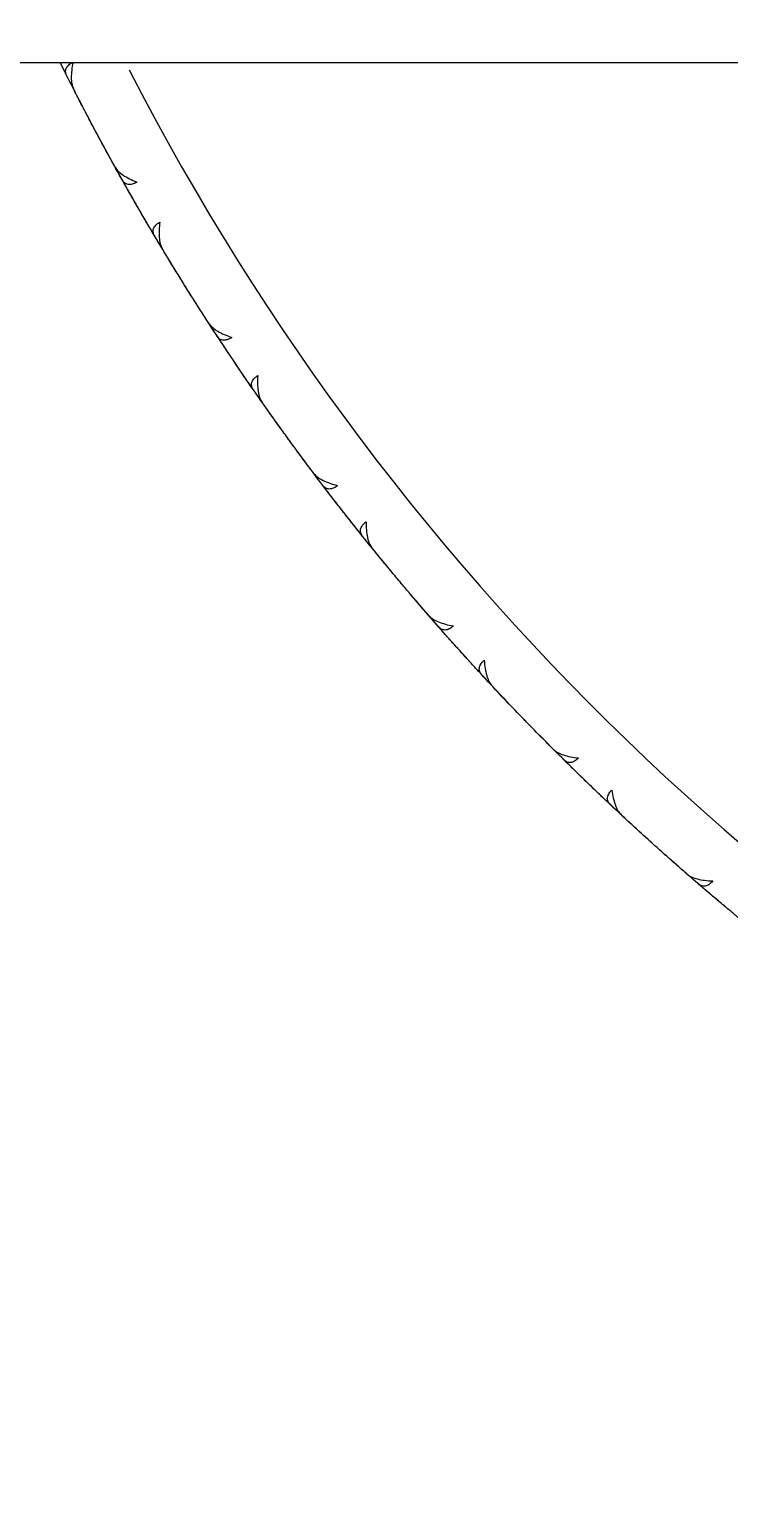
# Model space of a CAD drawing. Extents: x 1661 to 2451, y 0 to 579.
# Drawn here: x 2146.73 to 2152.74, y 502.33 to 514.96 of the extents above; entities that cross this region are included whole.
import ezdxf

# ---------------------------------------------------------------- set-up
doc = ezdxf.new("R2010")
doc.units = 0
doc.header["$LTSCALE"] = 10
doc.header["$MEASUREMENT"] = 0
doc.header["$PDMODE"] = 3
doc.header["$PDSIZE"] = -10
doc.layers.get('0').update_dxf_attribs({"linetype": 'CONTINUOUS'})
doc.layers.get('DEFPOINTS').update_dxf_attribs({"linetype": 'CONTINUOUS'})
doc.layers.add('1', color=7, linetype='CONTINUOUS')
doc.layers.add('2', color=7, linetype='CONTINUOUS', true_color=0xffffff)
doc.styles.add('Daelim Dimension', font='')
doc.styles.get('Daelim Dimension').set_extended_font_data('나눔고딕')
doc.dimstyles.new('DEFAULT', dxfattribs={"dimscale": 2, "dimtxt": 2, "dimasz": 2, "dimexe": 0, "dimexo": 2, "dimgap": 1, "dimtad": 1, "dimdec": 0, "dimzin": 9, "dimdsep": 46, "dimtxsty": 'Daelim Dimension', "dimcen": 0.5, "dimclrd": 5, "dimclre": 5, "dimclrt": 256, "dimadec": 1, "dimazin": 0, "dimtfac": 1, "dimtdec": 0, "dimtix": 1, "dimtmove": 0, "dimatfit": 3, "dimfxl": 1, "dimtolj": 1, "dimtzin": 1, "dimlwd": 9, "dimlwe": 9, "dimarcsym": 0})

# ---------------------------------------------------------------- blocks, each defined once
blk = doc.blocks.new('*D14')
at = {"color": 5, "lineweight": 9, "ltscale": 0.5, "transparency": 16777216}
for p, q in [((2017.276, 520.671), (2017.276, 490.276)), ((2189.649, 520.674), (2189.649, 490.276)), ((2021.276, 492.276), (2185.649, 492.276))]:
    blk.add_line(p, q, dxfattribs=at)
at = {"color": 5, "ltscale": 0.5, "transparency": 16777216}
for points in [[(2021.276, 492.943), (2021.276, 491.609), (2017.276, 492.276)], [(2185.649, 492.943), (2185.649, 491.609), (2189.649, 492.276)]]:
    blk.add_solid(points, dxfattribs=at)
at = {"layer": 'DEFPOINTS', "color": 0, "ltscale": 0.5, "transparency": 16777216}
for p in [(2017.276, 524.671), (2189.649, 524.674), (2189.649, 492.276)]:
    blk.add_point(p, dxfattribs=at)
at = {"color": 7, "ltscale": 0.5, "transparency": 16777216, "insert": (2103.463, 499.67), "char_height": 10, "attachment_point": 5, "style": 'Daelim Dimension'}
blk.add_mtext('\\A1;172', dxfattribs=at)

msp = doc.modelspace()

# ---------------------------------------------------------------- linework, layer by layer
at = {"layer": '1', "color": 7, "linetype": 'Continuous', "lineweight": 13}
msp.add_arc((2167.149, 524.674), 22, 207.2194, 0, dxfattribs=at)
at = {"layer": '1', "color": 7, "linetype": 'Continuous', "lineweight": 18}
for points, degree in [([(2029.472, 514.672), (2153.276, 514.673)], 1), ([(2147.082, 514.497), (2147.053, 514.555), (2147.023, 514.614), (2146.994, 514.673)], 3), ([(2147.253, 514.167), (2147.219, 514.232), (2147.15, 514.364), (2147.083, 514.496), (2147.049, 514.562)], 3), ([(2147.187, 514.294), (2147.18, 514.306), (2147.174, 514.319), (2147.167, 514.331)], 3), ([(2147.283, 514.11), (2147.273, 514.129), (2147.263, 514.148), (2147.253, 514.167)], 3), ([(2147.313, 514.054), (2147.303, 514.073), (2147.293, 514.092), (2147.283, 514.11)], 3), ([(2147.527, 513.664), (2147.491, 513.729), (2147.419, 513.858), (2147.348, 513.989), (2147.313, 514.054)], 3), ([(2147.392, 513.909), (2147.388, 513.915), (2147.385, 513.921), (2147.381, 513.928)], 3), ([(2147.632, 513.479), (2147.576, 513.577), (2147.521, 513.675), (2147.466, 513.774)], 3), ([(2147.664, 513.424), (2147.653, 513.442), (2147.643, 513.46), (2147.632, 513.479)], 3), ([(2147.696, 513.369), (2147.685, 513.387), (2147.675, 513.405), (2147.664, 513.424)], 3), ([(2147.841, 513.122), (2147.792, 513.204), (2147.744, 513.286), (2147.696, 513.368)], 3), ([(2148.035, 512.804), (2147.996, 512.868), (2147.918, 512.994), (2147.841, 513.121), (2147.804, 513.185)], 3), ([(2147.959, 512.927), (2147.952, 512.939), (2147.945, 512.951), (2147.937, 512.963)], 3), ([(2148.068, 512.75), (2148.057, 512.768), (2148.046, 512.786), (2148.035, 512.804)], 3), ([(2148.102, 512.697), (2148.091, 512.714), (2148.08, 512.732), (2148.068, 512.75)], 3), ([(2148.343, 512.322), (2148.302, 512.384), (2148.221, 512.508), (2148.142, 512.634), (2148.102, 512.696)], 3), ([(2148.191, 512.557), (2148.187, 512.563), (2148.183, 512.569), (2148.179, 512.575)], 3), ([(2148.461, 512.145), (2148.398, 512.238), (2148.336, 512.333), (2148.274, 512.427)], 3), ([(2148.496, 512.092), (2148.484, 512.109), (2148.473, 512.127), (2148.461, 512.144)], 3), ([(2148.532, 512.039), (2148.52, 512.057), (2148.508, 512.074), (2148.496, 512.092)], 3), ([(2148.694, 511.803), (2148.639, 511.881), (2148.585, 511.96), (2148.532, 512.039)], 3), ([(2148.909, 511.5), (2148.866, 511.56), (2148.779, 511.681), (2148.694, 511.802), (2148.652, 511.863)], 3), ([(2148.825, 511.617), (2148.817, 511.628), (2148.809, 511.64), (2148.801, 511.651)], 3), ([(2148.947, 511.448), (2148.934, 511.465), (2148.922, 511.483), (2148.909, 511.5)], 3), ([(2148.984, 511.397), (2148.972, 511.414), (2148.959, 511.431), (2148.947, 511.448)], 3), ([(2149.25, 511.04), (2149.205, 511.099), (2149.116, 511.218), (2149.028, 511.337), (2148.984, 511.397)], 3), ([(2149.082, 511.264), (2149.078, 511.269), (2149.074, 511.275), (2149.069, 511.281)], 3), ([(2149.38, 510.871), (2149.311, 510.961), (2149.242, 511.05), (2149.174, 511.14)], 3), ([(2149.419, 510.821), (2149.406, 510.838), (2149.393, 510.855), (2149.38, 510.871)], 3), ([(2149.458, 510.771), (2149.445, 510.788), (2149.432, 510.804), (2149.419, 510.821)], 3), ([(2149.637, 510.547), (2149.577, 510.621), (2149.517, 510.696), (2149.459, 510.771)], 3), ([(2149.873, 510.26), (2149.825, 510.317), (2149.731, 510.431), (2149.637, 510.546), (2149.591, 510.604)], 3), ([(2149.781, 510.37), (2149.772, 510.381), (2149.763, 510.392), (2149.754, 510.403)], 3), ([(2149.913, 510.211), (2149.9, 510.227), (2149.886, 510.243), (2149.873, 510.259)], 3), ([(2149.954, 510.162), (2149.941, 510.178), (2149.927, 510.195), (2149.913, 510.211)], 3), ([(2150.245, 509.825), (2150.196, 509.88), (2150.099, 509.992), (2150.002, 510.105), (2149.955, 510.162)], 3), ([(2150.062, 510.036), (2150.057, 510.042), (2150.052, 510.047), (2150.048, 510.053)], 3), ([(2150.386, 509.665), (2150.311, 509.75), (2150.236, 509.834), (2150.162, 509.919)], 3), ([(2150.429, 509.618), (2150.415, 509.634), (2150.4, 509.65), (2150.386, 509.665)], 3), ([(2150.471, 509.571), (2150.457, 509.587), (2150.443, 509.602), (2150.429, 509.618)], 3), ([(2150.665, 509.36), (2150.6, 509.43), (2150.535, 509.5), (2150.471, 509.571)], 3), ([(2150.92, 509.09), (2150.869, 509.143), (2150.766, 509.251), (2150.665, 509.359), (2150.615, 509.414)], 3), ([(2150.821, 509.194), (2150.811, 509.204), (2150.802, 509.214), (2150.792, 509.224)], 3), ([(2150.964, 509.044), (2150.95, 509.059), (2150.935, 509.074), (2150.92, 509.089)], 3), ([(2151.009, 508.998), (2150.994, 509.013), (2150.979, 509.028), (2150.964, 509.044)], 3), ([(2151.322, 508.682), (2151.269, 508.734), (2151.164, 508.839), (2151.06, 508.945), (2151.009, 508.998)], 3), ([(2151.124, 508.88), (2151.119, 508.885), (2151.114, 508.89), (2151.109, 508.895)], 3), ([(2151.474, 508.533), (2151.393, 508.611), (2151.313, 508.691), (2151.233, 508.77)], 3), ([(2151.52, 508.488), (2151.504, 508.503), (2151.489, 508.518), (2151.474, 508.533)], 3), ([(2151.565, 508.444), (2151.55, 508.459), (2151.535, 508.474), (2151.52, 508.488)], 3), ([(2151.773, 508.247), (2151.704, 508.312), (2151.634, 508.378), (2151.566, 508.444)], 3), ([(2152.047, 507.995), (2151.992, 508.045), (2151.882, 508.145), (2151.774, 508.247), (2151.72, 508.298)], 3), ([(2151.941, 508.092), (2151.93, 508.102), (2151.92, 508.111), (2151.91, 508.121)], 3), ([(2152.094, 507.953), (2152.078, 507.967), (2152.063, 507.981), (2152.047, 507.995)], 3), ([(2152.141, 507.91), (2152.126, 507.924), (2152.11, 507.939), (2152.094, 507.953)], 3), ([(2152.476, 507.617), (2152.42, 507.665), (2152.308, 507.762), (2152.197, 507.861), (2152.141, 507.91)], 3), ([(2152.265, 507.8), (2152.26, 507.805), (2152.254, 507.81), (2152.249, 507.815)], 3), ([(2152.638, 507.479), (2152.552, 507.551), (2152.466, 507.625), (2152.381, 507.699)], 3), ([(2152.687, 507.438), (2152.671, 507.451), (2152.654, 507.465), (2152.638, 507.478)], 3), ([(2152.736, 507.397), (2152.719, 507.41), (2152.703, 507.424), (2152.687, 507.438)], 3)]:
    msp.add_open_spline(points, degree=degree, dxfattribs=at)
for points, weights in [([(2147.049, 514.562), (2147.022, 514.618), (2146.994, 514.673)], [1, 0.999983154755, 0.999973828263]), ([(2147.465, 513.775), (2147.28, 514.109), (2147.107, 514.449)], [1, 0.999856305361, 1]), ([(2147.804, 513.185), (2147.662, 513.423), (2147.527, 513.664)], [1, 0.9999245188, 1]), ([(2148.273, 512.429), (2148.066, 512.749), (2147.869, 513.076)], [1, 0.999856305361, 1]), ([(2148.652, 511.863), (2148.495, 512.091), (2148.343, 512.322)], [1, 0.9999245188, 1]), ([(2149.173, 511.142), (2148.944, 511.446), (2148.725, 511.759)], [1, 0.999856305361, 1]), ([(2149.591, 510.604), (2149.418, 510.82), (2149.25, 511.04)], [1, 0.9999245188, 1]), ([(2150.161, 509.921), (2149.911, 510.209), (2149.671, 510.505)], [1, 0.999856305361, 1]), ([(2150.615, 509.414), (2150.427, 509.617), (2150.245, 509.825)], [1, 0.999924518799, 1]), ([(2151.232, 508.772), (2150.962, 509.041), (2150.702, 509.32)], [1, 0.999856305361, 1]), ([(2151.72, 508.298), (2151.518, 508.487), (2151.322, 508.682)], [1, 0.9999245188, 1]), ([(2152.38, 507.7), (2152.092, 507.95), (2151.813, 508.21)], [1, 0.999856305361, 1]), ([(2152.9, 507.261), (2152.686, 507.436), (2152.476, 507.617)], [1, 0.9999245188, 1])]:
    msp.add_rational_spline(points, weights, degree=2, dxfattribs=at)
for points, knots in [([(2147.049, 514.562), (2147.044, 514.573), (2147.041, 514.584), (2147.04, 514.599), (2147.04, 514.604), (2147.042, 514.614), (2147.043, 514.619), (2147.05, 514.634), (2147.057, 514.643), (2147.072, 514.656), (2147.077, 514.661), (2147.09, 514.669), (2147.097, 514.673), (2147.104, 514.676)], [0, 0, 0, 0, 0.25, 0.25, 0.375, 0.375, 0.5, 0.5, 0.75, 0.75, 0.875, 0.875, 1, 1, 1, 1]), ([(2147.104, 514.676), (2147.099, 514.652), (2147.095, 514.629), (2147.09, 514.585), (2147.089, 514.565), (2147.089, 514.536), (2147.089, 514.526), (2147.091, 514.508), (2147.092, 514.5), (2147.096, 514.475), (2147.101, 514.461), (2147.107, 514.449)], [0, 0, 0, 0, 0.25, 0.25, 0.5, 0.5, 0.625, 0.625, 0.75, 0.75, 1, 1, 1, 1]), ([(2147.465, 513.775), (2147.472, 513.763), (2147.481, 513.752), (2147.504, 513.729), (2147.518, 513.717), (2147.551, 513.695), (2147.569, 513.685), (2147.608, 513.665), (2147.629, 513.655), (2147.652, 513.646)], [0, 0, 0, 0, 0.25, 0.25, 0.5, 0.5, 0.75, 0.75, 1, 1, 1, 1]), ([(2147.652, 513.646), (2147.638, 513.637), (2147.624, 513.631), (2147.605, 513.627), (2147.599, 513.626), (2147.587, 513.625), (2147.582, 513.625), (2147.566, 513.628), (2147.556, 513.632), (2147.544, 513.642), (2147.54, 513.645), (2147.533, 513.654), (2147.53, 513.659), (2147.527, 513.664)], [0, 0, 0, 0, 0.25, 0.25, 0.375, 0.375, 0.5, 0.5, 0.75, 0.75, 0.875, 0.875, 1, 1, 1, 1]), ([(2147.804, 513.185), (2147.798, 513.195), (2147.794, 513.205), (2147.792, 513.221), (2147.791, 513.226), (2147.793, 513.236), (2147.794, 513.241), (2147.799, 513.256), (2147.806, 513.266), (2147.819, 513.28), (2147.824, 513.285), (2147.836, 513.294), (2147.843, 513.298), (2147.85, 513.302)], [0, 0, 0, 0, 0.25, 0.25, 0.375, 0.375, 0.5, 0.5, 0.75, 0.75, 0.875, 0.875, 1, 1, 1, 1]), ([(2147.85, 513.302), (2147.847, 513.278), (2147.845, 513.255), (2147.843, 513.211), (2147.843, 513.19), (2147.845, 513.161), (2147.846, 513.152), (2147.849, 513.134), (2147.85, 513.125), (2147.857, 513.101), (2147.862, 513.087), (2147.869, 513.076)], [0, 0, 0, 0, 0.25, 0.25, 0.5, 0.5, 0.625, 0.625, 0.75, 0.75, 1, 1, 1, 1]), ([(2148.273, 512.429), (2148.281, 512.417), (2148.291, 512.406), (2148.316, 512.385), (2148.33, 512.375), (2148.364, 512.355), (2148.383, 512.346), (2148.424, 512.328), (2148.445, 512.32), (2148.469, 512.312)], [0, 0, 0, 0, 0.25, 0.25, 0.5, 0.5, 0.75, 0.75, 1, 1, 1, 1]), ([(2148.469, 512.312), (2148.455, 512.303), (2148.442, 512.296), (2148.423, 512.29), (2148.417, 512.289), (2148.406, 512.287), (2148.4, 512.287), (2148.384, 512.289), (2148.374, 512.292), (2148.361, 512.301), (2148.357, 512.304), (2148.35, 512.312), (2148.346, 512.317), (2148.343, 512.322)], [0, 0, 0, 0, 0.25, 0.25, 0.375, 0.375, 0.5, 0.5, 0.75, 0.75, 0.875, 0.875, 1, 1, 1, 1]), ([(2148.652, 511.863), (2148.645, 511.873), (2148.641, 511.883), (2148.638, 511.898), (2148.637, 511.904), (2148.637, 511.914), (2148.638, 511.919), (2148.643, 511.935), (2148.648, 511.945), (2148.661, 511.96), (2148.666, 511.964), (2148.677, 511.974), (2148.684, 511.979), (2148.691, 511.984)], [0, 0, 0, 0, 0.25, 0.25, 0.375, 0.375, 0.5, 0.5, 0.75, 0.75, 0.875, 0.875, 1, 1, 1, 1]), ([(2148.691, 511.984), (2148.689, 511.959), (2148.688, 511.936), (2148.689, 511.892), (2148.691, 511.871), (2148.695, 511.842), (2148.697, 511.833), (2148.701, 511.816), (2148.703, 511.807), (2148.711, 511.784), (2148.717, 511.77), (2148.725, 511.759)], [0, 0, 0, 0, 0.25, 0.25, 0.5, 0.5, 0.625, 0.625, 0.75, 0.75, 1, 1, 1, 1]), ([(2149.173, 511.142), (2149.182, 511.131), (2149.193, 511.121), (2149.219, 511.101), (2149.234, 511.092), (2149.269, 511.075), (2149.289, 511.067), (2149.33, 511.052), (2149.353, 511.046), (2149.377, 511.04)], [0, 0, 0, 0, 0.25, 0.25, 0.5, 0.5, 0.75, 0.75, 1, 1, 1, 1]), ([(2149.377, 511.04), (2149.363, 511.029), (2149.351, 511.021), (2149.333, 511.014), (2149.327, 511.012), (2149.315, 511.01), (2149.31, 511.009), (2149.294, 511.01), (2149.284, 511.013), (2149.27, 511.02), (2149.266, 511.024), (2149.258, 511.031), (2149.254, 511.035), (2149.25, 511.04)], [0, 0, 0, 0, 0.25, 0.25, 0.375, 0.375, 0.5, 0.5, 0.75, 0.75, 0.875, 0.875, 1, 1, 1, 1]), ([(2149.591, 510.604), (2149.583, 510.614), (2149.578, 510.623), (2149.574, 510.638), (2149.573, 510.643), (2149.573, 510.654), (2149.573, 510.659), (2149.577, 510.675), (2149.581, 510.685), (2149.593, 510.701), (2149.598, 510.706), (2149.608, 510.717), (2149.614, 510.722), (2149.621, 510.727)], [0, 0, 0, 0, 0.25, 0.25, 0.375, 0.375, 0.5, 0.5, 0.75, 0.75, 0.875, 0.875, 1, 1, 1, 1]), ([(2149.621, 510.727), (2149.621, 510.702), (2149.622, 510.679), (2149.626, 510.635), (2149.629, 510.615), (2149.635, 510.586), (2149.637, 510.577), (2149.642, 510.56), (2149.645, 510.552), (2149.655, 510.529), (2149.662, 510.516), (2149.671, 510.505)], [0, 0, 0, 0, 0.25, 0.25, 0.5, 0.5, 0.625, 0.625, 0.75, 0.75, 1, 1, 1, 1]), ([(2150.161, 509.921), (2150.17, 509.91), (2150.182, 509.901), (2150.209, 509.883), (2150.225, 509.875), (2150.261, 509.861), (2150.281, 509.854), (2150.324, 509.842), (2150.347, 509.837), (2150.371, 509.833)], [0, 0, 0, 0, 0.25, 0.25, 0.5, 0.5, 0.75, 0.75, 1, 1, 1, 1]), ([(2150.371, 509.833), (2150.359, 509.822), (2150.346, 509.813), (2150.329, 509.804), (2150.323, 509.802), (2150.312, 509.799), (2150.306, 509.798), (2150.29, 509.798), (2150.28, 509.8), (2150.266, 509.807), (2150.262, 509.809), (2150.253, 509.816), (2150.249, 509.82), (2150.245, 509.825)], [0, 0, 0, 0, 0.25, 0.25, 0.375, 0.375, 0.5, 0.5, 0.75, 0.75, 0.875, 0.875, 1, 1, 1, 1]), ([(2150.615, 509.414), (2150.607, 509.423), (2150.601, 509.432), (2150.596, 509.446), (2150.595, 509.451), (2150.593, 509.462), (2150.594, 509.467), (2150.596, 509.483), (2150.6, 509.494), (2150.61, 509.51), (2150.615, 509.516), (2150.624, 509.527), (2150.63, 509.533), (2150.636, 509.538)], [0, 0, 0, 0, 0.25, 0.25, 0.375, 0.375, 0.5, 0.5, 0.75, 0.75, 0.875, 0.875, 1, 1, 1, 1]), ([(2150.636, 509.538), (2150.638, 509.514), (2150.641, 509.49), (2150.648, 509.447), (2150.652, 509.427), (2150.66, 509.399), (2150.663, 509.39), (2150.67, 509.373), (2150.673, 509.365), (2150.684, 509.343), (2150.692, 509.33), (2150.702, 509.32)], [0, 0, 0, 0, 0.25, 0.25, 0.5, 0.5, 0.625, 0.625, 0.75, 0.75, 1, 1, 1, 1]), ([(2151.232, 508.772), (2151.241, 508.762), (2151.253, 508.753), (2151.282, 508.738), (2151.299, 508.731), (2151.336, 508.719), (2151.356, 508.713), (2151.399, 508.705), (2151.423, 508.701), (2151.447, 508.699)], [0, 0, 0, 0, 0.25, 0.25, 0.5, 0.5, 0.75, 0.75, 1, 1, 1, 1]), ([(2151.447, 508.699), (2151.435, 508.687), (2151.424, 508.677), (2151.407, 508.667), (2151.402, 508.665), (2151.39, 508.661), (2151.385, 508.66), (2151.369, 508.658), (2151.359, 508.659), (2151.344, 508.665), (2151.34, 508.668), (2151.331, 508.674), (2151.326, 508.677), (2151.322, 508.682)], [0, 0, 0, 0, 0.25, 0.25, 0.375, 0.375, 0.5, 0.5, 0.75, 0.75, 0.875, 0.875, 1, 1, 1, 1]), ([(2151.72, 508.298), (2151.711, 508.306), (2151.705, 508.315), (2151.698, 508.329), (2151.697, 508.334), (2151.695, 508.344), (2151.695, 508.349), (2151.696, 508.365), (2151.699, 508.376), (2151.709, 508.393), (2151.712, 508.399), (2151.721, 508.411), (2151.726, 508.417), (2151.732, 508.423)], [0, 0, 0, 0, 0.25, 0.25, 0.375, 0.375, 0.5, 0.5, 0.75, 0.75, 0.875, 0.875, 1, 1, 1, 1]), ([(2151.732, 508.423), (2151.736, 508.399), (2151.74, 508.376), (2151.75, 508.333), (2151.756, 508.313), (2151.766, 508.286), (2151.77, 508.277), (2151.777, 508.261), (2151.781, 508.253), (2151.794, 508.232), (2151.803, 508.22), (2151.813, 508.21)], [0, 0, 0, 0, 0.25, 0.25, 0.5, 0.5, 0.625, 0.625, 0.75, 0.75, 1, 1, 1, 1]), ([(2152.38, 507.7), (2152.39, 507.691), (2152.403, 507.683), (2152.433, 507.67), (2152.449, 507.664), (2152.487, 507.654), (2152.508, 507.651), (2152.552, 507.645), (2152.575, 507.643), (2152.6, 507.642)], [0, 0, 0, 0, 0.25, 0.25, 0.5, 0.5, 0.75, 0.75, 1, 1, 1, 1]), ([(2152.6, 507.642), (2152.589, 507.629), (2152.578, 507.619), (2152.562, 507.608), (2152.557, 507.605), (2152.546, 507.601), (2152.54, 507.599), (2152.525, 507.596), (2152.514, 507.597), (2152.5, 507.602), (2152.495, 507.604), (2152.485, 507.609), (2152.481, 507.613), (2152.476, 507.617)], [0, 0, 0, 0, 0.25, 0.25, 0.375, 0.375, 0.5, 0.5, 0.75, 0.75, 0.875, 0.875, 1, 1, 1, 1])]:
    msp.add_open_spline(points, degree=3, knots=knots, dxfattribs=at)
at = {"layer": '2', "color": 7, "linetype": 'Continuous', "lineweight": 13}
msp.add_arc((2166.989, 524.722), 16, 90, 270, dxfattribs=at)

# ---------------------------------------------------------------- dimensions: what is measured, and where the dimension line sits
at = {"color": 5, "ltscale": 0.5}
dim = msp.add_linear_dim(base=(2189.649, 492.276), p1=(2017.276, 524.671), p2=(2189.649, 524.674), dimstyle='DEFAULT', override={"dimtxt": 5, "dimexe": 1, "dimclrt": 7}, dxfattribs=at)
dim.commit()
dim.dimension.update_dxf_attribs({"geometry": '*D14', "text_midpoint": (2103.463, 499.67)})

doc.saveas('drawing.dxf')
